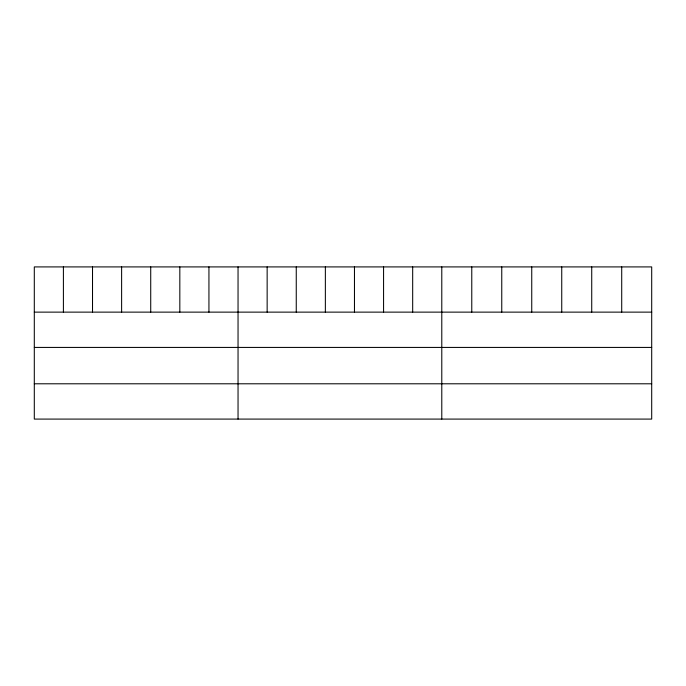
<?xml version="1.0" encoding="UTF-8"?>
<svg xmlns="http://www.w3.org/2000/svg" width="686" height="686" viewBox="0 0 686 686"><rect width="100%" height="100%" fill="white"/><g stroke="black" fill="none" stroke-linecap="round" stroke-linejoin="round"><path stroke-width="1.03" d="M651.7 312.13L651.7 419.086L34.3 419.086L34.3 266.914L651.7 266.914L651.7 312.13L34.3 312.13M34.3 347.425L651.7 347.425M34.3 383.791L651.7 383.791M621.713 266.914L621.713 312.13M591.726 266.914L591.726 312.13M561.74 266.914L561.74 312.13M531.744 266.914L531.744 312.13M501.758 266.914L501.758 312.13M471.771 266.914L471.771 312.13M441.784 266.914L441.784 419.086M412.68 266.914L412.68 312.13M383.568 266.914L383.568 312.13M354.465 266.914L354.465 312.13M325.361 266.914L325.361 312.13M296.258 266.914L296.258 312.13M267.146 266.914L267.146 312.13M238.042 266.914L238.042 419.086M208.938 266.914L208.938 312.13M179.826 266.914L179.826 312.13M150.723 266.914L150.723 312.13M121.619 266.914L121.619 312.13M92.516 266.914L92.516 312.13M63.404 266.914L63.404 312.13"/></g></svg>
